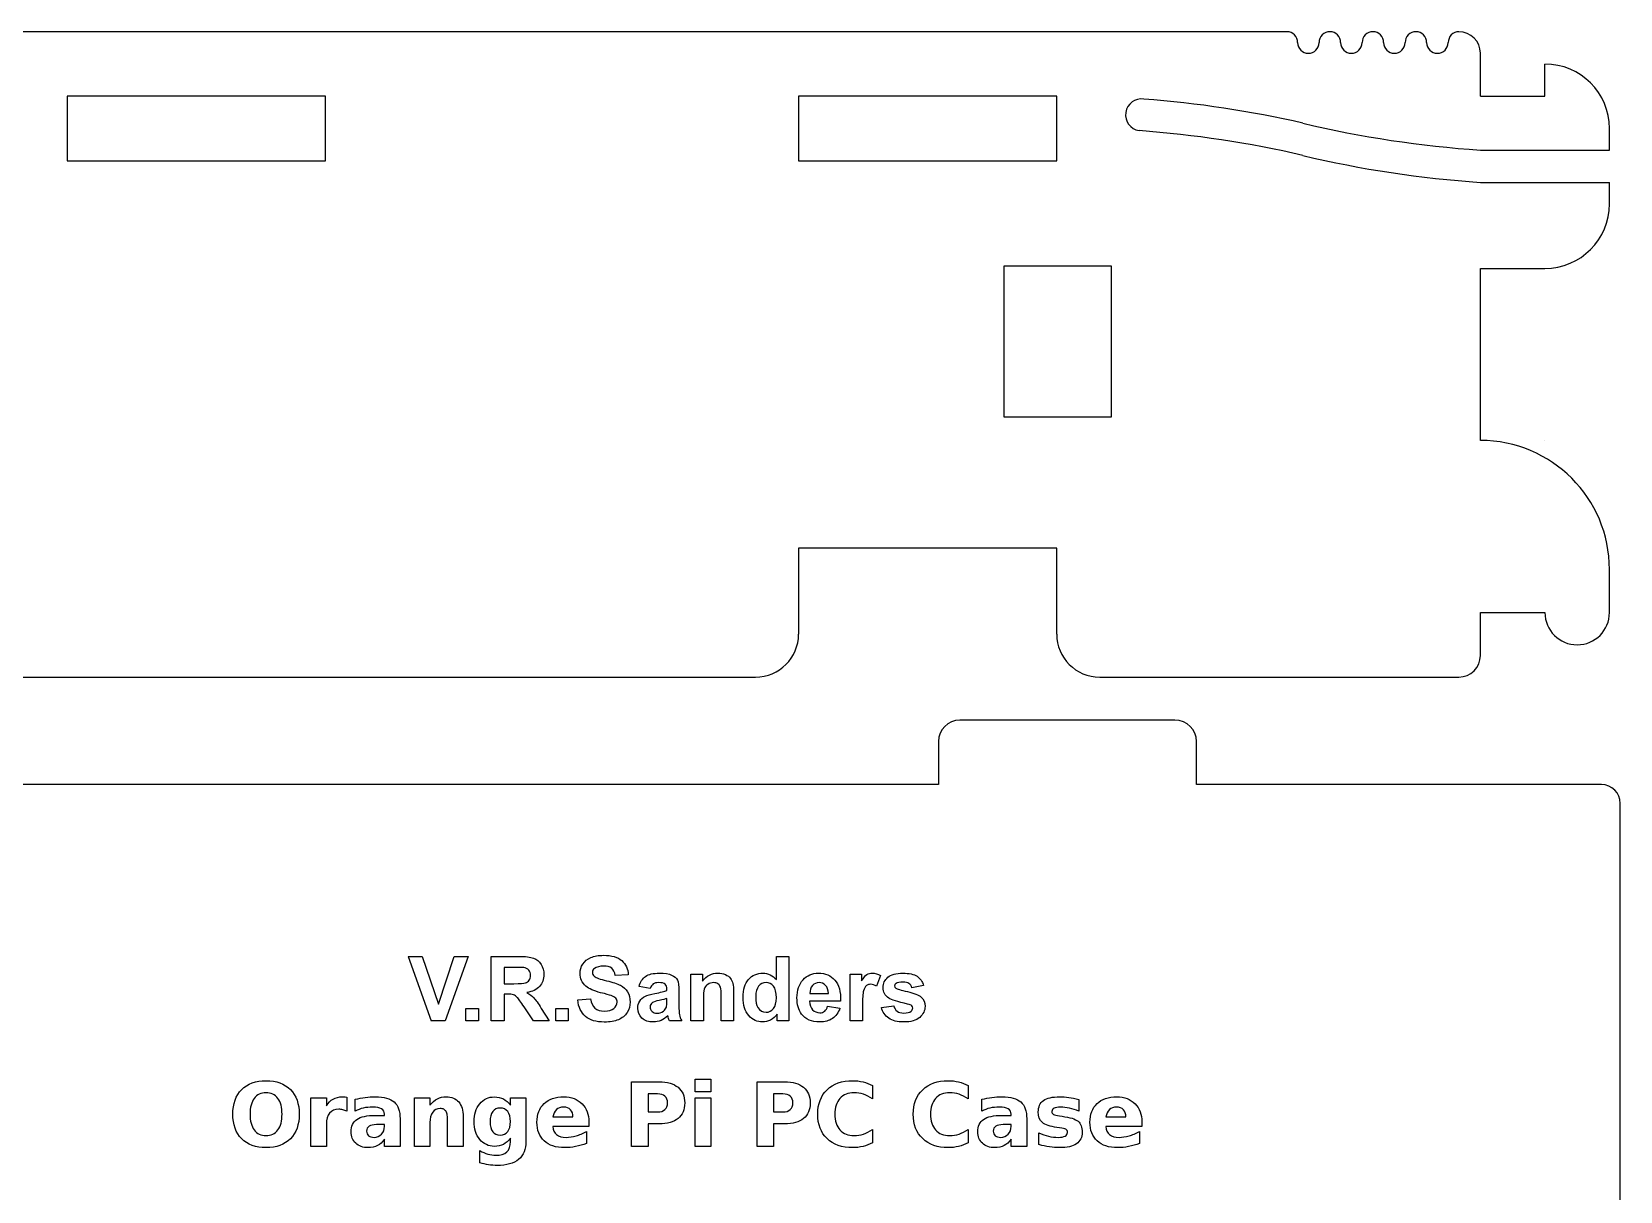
# Model space of a CAD drawing. Header units: millimetres. Extents: x 0 to 173, y 0 to 126.
# Drawn here: x 98.9 to 172.8, y 72.3 to 126.2 of the extents above; entities that cross this region are included whole.
import ezdxf

# ---------------------------------------------------------------- set-up
doc = ezdxf.new("R2010")
doc.units = ezdxf.units.MM
doc.layers.add('connector cutout', color=1, linetype='Continuous')
doc.layers.add('text', color=2, linetype='Continuous')

msp = doc.modelspace()

# ---------------------------------------------------------------- linework, layer by layer
at = {"lineweight": -3}
for p, q in [((157.3, 126.2), (89.9, 126.2)), ((166.3, 123.2), (166.3, 125.2)), ((169.3, 123.2), (169.3, 124.7)), ((112.6, 123.2), (100.6, 123.2)), ((100.6, 123.2), (100.6, 120.2)), ((112.6, 120.2), (112.6, 123.2)), ((146.6, 123.2), (134.6, 123.2)), ((134.6, 123.2), (134.6, 120.2)), ((146.6, 120.2), (146.6, 123.2)), ((166.3, 123.2), (169.3, 123.2)), ((169.3, 123.2), (169.3, 123.2)), ((172.3, 120.7), (172.3, 121.7)), ((166.3, 120.7), (172.3, 120.7)), ((100.6, 120.2), (112.6, 120.2)), ((134.6, 120.2), (146.6, 120.2)), ((166.3, 119.2), (172.3, 119.2)), ((172.3, 118.2), (172.3, 119.2)), ((166.3, 115.2), (169.3, 115.2)), ((166.3, 107.2), (166.3, 115.2)), ((169.3, 107.2), (169.3, 107.2)), ((146.6, 102.2), (134.6, 102.2)), ((134.6, 102.2), (134.6, 98.2)), ((146.6, 98.2), (146.6, 102.2)), ((172.3, 99.2), (172.3, 101.2)), ((166.3, 99.2), (169.3, 99.2)), ((166.3, 97.2), (166.3, 99.2)), ((169.3, 99.2), (169.3, 99.2)), ((81.9, 96.2), (132.6, 96.2)), ((148.6, 96.2), (165.3, 96.2)), ((152.1, 94.2), (142.1, 94.2)), ((141.1, 93.2), (141.1, 91.2)), ((153.1, 91.2), (153.1, 93.2)), ((141.1, 91.2), (94, 91.2)), ((171.925, 91.2), (153.1, 91.2)), ((172.8, 57.713), (172.8, 90.325))]:
    msp.add_line(p, q, dxfattribs=at)
for centre, radius, start, end in [((157.3, 125.7), 0.5, 0, 90), ((158.3, 125.7), 0.5, 180, 0), ((159.3, 125.7), 0.5, 0, 180), ((160.3, 125.7), 0.5, 180, 0), ((161.3, 125.7), 0.5, 0, 180), ((162.3, 125.7), 0.5, 180, 0), ((163.3, 125.7), 0.5, 0, 180), ((164.3, 125.7), 0.5, 180, 0), ((165.3, 125.7), 0.5, 90, 180), ((166.3, 101.2), 6, 0, 90), ((170.8, 99.2), 1.5, 180, 0), ((132.6, 98.2), 2, 270, 0), ((148.6, 98.2), 2, 180, 270), ((171.925, 90.325), 0.875, 0, 90)]:
    msp.add_arc(centre, radius, start, end)
for centre, radius, start, end in [((165.3, 125.2), 1, 0, 90), ((169.3, 121.7), 3, 0, 90), ((150.542, 122.338), 0.742, 81.38435, 261.38435), ((146.882, 73.213), 50, 77.09358, 85.67512), ((169.639, 170.588), 50, 256.59794, 266.17077), ((146.772, 71.738), 50, 76.96446, 85.80424), ((169.639, 169.088), 50, 256.59794, 266.17077), ((169.3, 118.2), 3, 270, 0), ((165.3, 97.2), 1, 270, 0), ((142.1, 93.2), 1, 90, 180), ((152.1, 93.2), 1, 0, 90)]:
    msp.add_arc(centre, radius, start, end, dxfattribs=at)
at = {"layer": 'connector cutout'}
for p, q in [((149.15, 115.3), (144.15, 115.3)), ((144.15, 115.3), (144.15, 108.3)), ((149.15, 108.3), (149.15, 115.3)), ((144.15, 108.3), (149.15, 108.3))]:
    msp.add_line(p, q, dxfattribs=at)
at = {"layer": 'text'}
for p, q in [((116.445, 83.213), (117.101, 83.213)), ((116.445, 83.213), (117.517, 80.213)), ((117.101, 83.213), (117.861, 80.993)), ((117.861, 80.993), (118.595, 83.213)), ((119.238, 83.213), (118.164, 80.213)), ((118.595, 83.213), (119.238, 83.213)), ((120.305, 80.213), (120.305, 83.213)), ((120.305, 83.213), (121.58, 83.213)), ((133.566, 82.132), (133.566, 83.213)), ((133.566, 83.213), (134.141, 83.213)), ((134.141, 83.213), (134.141, 80.213)), ((121.384, 82.705), (120.911, 82.705)), ((120.911, 82.705), (120.911, 81.944)), ((126.683, 82.355), (126.077, 82.329)), ((129.598, 80.213), (129.598, 82.386)), ((129.598, 82.386), (130.132, 82.386)), ((130.132, 82.386), (130.132, 82.066)), ((136.995, 80.213), (136.995, 82.386)), ((136.995, 82.386), (137.529, 82.386)), ((137.529, 82.386), (137.529, 82.077)), ((138.402, 82.327), (138.225, 81.825)), ((120.911, 81.944), (121.359, 81.944)), ((121.033, 81.465), (120.911, 81.465)), ((120.911, 81.465), (120.911, 80.213)), ((124.33, 81.189), (124.919, 81.246)), ((127.706, 81.723), (127.184, 81.817)), ((128.475, 81.631), (128.475, 81.688)), ((128.475, 81.142), (128.475, 81.256)), ((129.04, 81.598), (129.034, 80.927)), ((131.004, 80.213), (131.004, 81.322)), ((131.579, 81.563), (131.579, 80.213)), ((135.125, 81.486), (135.985, 81.486)), ((140.407, 81.86), (139.865, 81.76)), ((119.136, 80.213), (119.136, 80.788)), ((119.136, 80.788), (119.711, 80.788)), ((119.711, 80.788), (119.711, 80.213)), ((122.278, 80.213), (121.84, 80.865)), ((122.636, 80.798), (123.002, 80.213)), ((123.316, 80.213), (123.316, 80.788)), ((123.316, 80.788), (123.891, 80.788)), ((123.891, 80.788), (123.891, 80.213)), ((130.173, 81.197), (130.173, 80.213)), ((133.607, 80.213), (133.607, 80.532)), ((136.556, 81.133), (135.115, 81.133)), ((135.952, 80.904), (136.525, 80.808)), ((137.57, 80.884), (137.57, 80.213)), ((138.451, 80.833), (139.028, 80.921)), ((118.164, 80.213), (117.517, 80.213)), ((119.711, 80.213), (119.136, 80.213)), ((120.911, 80.213), (120.305, 80.213)), ((123.002, 80.213), (122.278, 80.213)), ((123.891, 80.213), (123.316, 80.213)), ((129.165, 80.213), (128.596, 80.213)), ((130.173, 80.213), (129.598, 80.213)), ((131.579, 80.213), (131.004, 80.213)), ((134.141, 80.213), (133.607, 80.213)), ((137.57, 80.213), (136.995, 80.213)), ((126.834, 77.381), (128.118, 77.381)), ((126.834, 74.381), (126.834, 77.381)), ((127.608, 76.82), (127.608, 75.982)), ((128.036, 76.82), (127.608, 76.82)), ((129.796, 77.508), (130.515, 77.508)), ((129.796, 76.921), (129.796, 77.508)), ((130.515, 76.921), (129.796, 76.921)), ((130.515, 77.508), (130.515, 76.921)), ((132.667, 77.381), (133.951, 77.381)), ((132.667, 74.381), (132.667, 77.381)), ((133.441, 76.82), (133.441, 75.982)), ((133.869, 76.82), (133.441, 76.82)), ((138.04, 77.212), (138.04, 76.591)), ((142.484, 77.212), (142.484, 76.591)), ((111.926, 74.381), (111.926, 76.631)), ((111.926, 76.631), (112.645, 76.631)), ((112.645, 76.631), (112.645, 76.262)), ((113.595, 76.67), (113.598, 76.019)), ((113.991, 76.022), (113.991, 76.571)), ((116.741, 74.381), (116.741, 76.631)), ((116.741, 76.631), (117.46, 76.631)), ((117.46, 76.631), (117.46, 76.302)), ((121.204, 76.298), (121.204, 76.631)), ((121.204, 76.631), (121.927, 76.631)), ((121.927, 76.631), (121.927, 74.608)), ((129.796, 76.631), (130.515, 76.631)), ((129.796, 74.381), (129.796, 76.631)), ((130.515, 76.631), (130.515, 74.381)), ((143.126, 76.022), (143.126, 76.571)), ((147.634, 76.561), (147.634, 76.015)), ((112.645, 75.418), (112.645, 74.381)), ((114.921, 75.822), (115.345, 75.822)), ((115.345, 75.394), (114.972, 75.394)), ((115.345, 75.822), (115.345, 75.878)), ((115.345, 75.311), (115.345, 75.394)), ((116.071, 75.665), (116.071, 74.381)), ((117.46, 75.488), (117.46, 74.381)), ((118.28, 74.604), (118.28, 75.43)), ((119.003, 75.751), (119.003, 74.381)), ((123.177, 75.751), (124.112, 75.751)), ((124.851, 75.512), (124.851, 75.307)), ((127.608, 75.982), (128.036, 75.982)), ((128.118, 75.422), (127.608, 75.422)), ((127.608, 75.422), (127.608, 74.381)), ((133.441, 75.982), (133.869, 75.982)), ((133.951, 75.422), (133.441, 75.422)), ((133.441, 75.422), (133.441, 74.381)), ((144.056, 75.822), (144.48, 75.822)), ((144.48, 75.394), (144.107, 75.394)), ((144.48, 75.822), (144.48, 75.878)), ((144.48, 75.311), (144.48, 75.394)), ((145.206, 75.665), (145.206, 74.381)), ((146.723, 75.798), (146.85, 75.779)), ((148.886, 75.751), (149.821, 75.751)), ((150.56, 75.512), (150.56, 75.307)), ((115.345, 74.381), (115.345, 74.715)), ((118.28, 74.381), (118.28, 74.604)), ((121.204, 74.608), (121.204, 74.763)), ((124.851, 75.307), (123.169, 75.307)), ((124.745, 75.072), (124.745, 74.517)), ((138.04, 75.166), (138.04, 74.546)), ((142.484, 75.166), (142.484, 74.546)), ((144.48, 74.381), (144.48, 74.715)), ((145.777, 74.463), (145.777, 75.01)), ((146.735, 75.249), (146.609, 75.265)), ((150.56, 75.307), (148.878, 75.307)), ((150.454, 75.072), (150.454, 74.517)), ((112.645, 74.381), (111.926, 74.381)), ((116.071, 74.381), (115.345, 74.381)), ((117.46, 74.381), (116.741, 74.381)), ((119.003, 74.381), (118.28, 74.381)), ((119.787, 73.623), (119.787, 74.184)), ((127.608, 74.381), (126.834, 74.381)), ((130.515, 74.381), (129.796, 74.381)), ((133.441, 74.381), (132.667, 74.381)), ((145.206, 74.381), (144.48, 74.381))]:
    msp.add_line(p, q, dxfattribs=at)
for points in [[(121.58, 83.213), (121.901, 83.213), (122.133, 83.186), (122.279, 83.132)], [(122.279, 83.132), (122.424, 83.078), (122.54, 82.982), (122.628, 82.844)], [(122.628, 82.844), (122.715, 82.707), (122.759, 82.549), (122.759, 82.371)], [(124.438, 82.427), (124.438, 82.58), (124.481, 82.722), (124.568, 82.855)], [(124.568, 82.855), (124.655, 82.988), (124.779, 83.09), (124.942, 83.159)], [(124.942, 83.159), (125.105, 83.229), (125.302, 83.264), (125.533, 83.264)], [(125.527, 82.762), (125.351, 82.762), (125.213, 82.726), (125.113, 82.654)], [(125.911, 82.661), (125.825, 82.729), (125.697, 82.762), (125.527, 82.762)], [(125.533, 83.264), (125.91, 83.264), (126.193, 83.181), (126.383, 83.016)], [(126.383, 83.016), (126.573, 82.851), (126.673, 82.631), (126.683, 82.355)], [(121.359, 81.944), (121.65, 81.944), (121.831, 81.956), (121.903, 81.981)], [(121.826, 82.695), (121.776, 82.702), (121.629, 82.705), (121.384, 82.705)], [(122.054, 82.577), (122, 82.639), (121.924, 82.679), (121.826, 82.695)], [(121.903, 81.981), (121.976, 82.005), (122.032, 82.047), (122.073, 82.108)], [(122.134, 82.333), (122.134, 82.433), (122.108, 82.515), (122.054, 82.577)], [(122.073, 82.108), (122.114, 82.168), (122.134, 82.243), (122.134, 82.333)], [(122.759, 82.371), (122.759, 82.147), (122.692, 81.961), (122.56, 81.814)], [(124.715, 81.823), (124.53, 81.988), (124.438, 82.19), (124.438, 82.427)], [(125.113, 82.654), (125.049, 82.608), (125.017, 82.546), (125.017, 82.468)], [(125.017, 82.468), (125.017, 82.397), (125.047, 82.336), (125.107, 82.286)], [(125.107, 82.286), (125.184, 82.221), (125.369, 82.154), (125.664, 82.085)], [(125.664, 82.085), (125.958, 82.015), (126.176, 81.943), (126.318, 81.869)], [(126.077, 82.329), (126.051, 82.483), (125.996, 82.594), (125.911, 82.661)], [(127.184, 81.817), (127.243, 82.027), (127.344, 82.183), (127.487, 82.284)], [(127.487, 82.284), (127.63, 82.384), (127.843, 82.435), (128.126, 82.435)], [(128.085, 81.995), (127.982, 81.995), (127.902, 81.975), (127.845, 81.935)], [(128.393, 81.924), (128.339, 81.971), (128.236, 81.995), (128.085, 81.995)], [(128.126, 82.435), (128.382, 82.435), (128.573, 82.404), (128.698, 82.344)], [(128.698, 82.344), (128.824, 82.283), (128.912, 82.206), (128.963, 82.113)], [(128.963, 82.113), (129.014, 82.019), (129.04, 81.848), (129.04, 81.598)], [(130.132, 82.066), (130.322, 82.312), (130.56, 82.435), (130.848, 82.435)], [(130.648, 81.995), (130.548, 81.995), (130.459, 81.968), (130.38, 81.913)], [(130.847, 81.938), (130.792, 81.976), (130.725, 81.995), (130.648, 81.995)], [(130.848, 82.435), (130.975, 82.435), (131.091, 82.412), (131.196, 82.366)], [(131.196, 82.366), (131.301, 82.321), (131.38, 82.262), (131.434, 82.191)], [(131.434, 82.191), (131.489, 82.121), (131.526, 82.04), (131.547, 81.95)], [(132.019, 81.307), (132.019, 81.676), (132.105, 81.956), (132.279, 82.147)], [(132.279, 82.147), (132.452, 82.339), (132.671, 82.435), (132.936, 82.435)], [(133.087, 81.995), (132.95, 81.995), (132.836, 81.941), (132.744, 81.832)], [(132.936, 82.435), (133.179, 82.435), (133.389, 82.334), (133.566, 82.132)], [(133.433, 81.83), (133.343, 81.94), (133.227, 81.995), (133.087, 81.995)], [(134.526, 81.283), (134.526, 81.643), (134.62, 81.925), (134.808, 82.129)], [(134.808, 82.129), (134.996, 82.333), (135.234, 82.435), (135.522, 82.435)], [(135.557, 81.995), (135.432, 81.995), (135.328, 81.949), (135.246, 81.858)], [(135.522, 82.435), (135.846, 82.435), (136.101, 82.328), (136.288, 82.115)], [(135.856, 81.865), (135.774, 81.952), (135.674, 81.995), (135.557, 81.995)], [(136.288, 82.115), (136.475, 81.901), (136.564, 81.574), (136.556, 81.133)], [(137.529, 82.077), (137.62, 82.223), (137.702, 82.319), (137.775, 82.365)], [(137.775, 82.365), (137.848, 82.412), (137.931, 82.435), (138.024, 82.435)], [(138.024, 82.435), (138.155, 82.435), (138.281, 82.399), (138.402, 82.327)], [(138.531, 81.768), (138.531, 81.956), (138.605, 82.114), (138.754, 82.243)], [(138.754, 82.243), (138.903, 82.371), (139.133, 82.435), (139.445, 82.435)], [(139.456, 82.022), (139.304, 82.022), (139.196, 82.001), (139.13, 81.958)], [(139.445, 82.435), (139.743, 82.435), (139.964, 82.386), (140.109, 82.29)], [(139.733, 81.954), (139.668, 81.999), (139.576, 82.022), (139.456, 82.022)], [(140.109, 82.29), (140.253, 82.193), (140.353, 82.05), (140.407, 81.86)], [(121.339, 81.431), (121.275, 81.454), (121.173, 81.465), (121.033, 81.465)], [(121.521, 81.307), (121.463, 81.367), (121.403, 81.409), (121.339, 81.431)], [(121.84, 80.865), (121.684, 81.099), (121.578, 81.246), (121.521, 81.307)], [(122.56, 81.814), (122.428, 81.667), (122.23, 81.575), (121.967, 81.537)], [(121.967, 81.537), (122.098, 81.46), (122.206, 81.376), (122.291, 81.285)], [(122.291, 81.285), (122.377, 81.193), (122.491, 81.031), (122.636, 80.798)], [(125.398, 81.526), (125.073, 81.607), (124.846, 81.706), (124.715, 81.823)], [(124.919, 81.246), (124.955, 81.048), (125.027, 80.903), (125.135, 80.81)], [(125.883, 81.396), (125.812, 81.42), (125.65, 81.464), (125.398, 81.526)], [(126.101, 81.266), (126.059, 81.315), (125.987, 81.359), (125.883, 81.396)], [(126.163, 81.084), (126.163, 81.155), (126.142, 81.216), (126.101, 81.266)], [(126.318, 81.869), (126.459, 81.795), (126.569, 81.693), (126.649, 81.564)], [(126.649, 81.564), (126.729, 81.436), (126.769, 81.276), (126.769, 81.086)], [(127.213, 81.134), (127.272, 81.231), (127.354, 81.304), (127.459, 81.356)], [(127.459, 81.356), (127.565, 81.407), (127.718, 81.452), (127.917, 81.489)], [(127.845, 81.935), (127.788, 81.895), (127.742, 81.824), (127.706, 81.723)], [(127.917, 81.489), (128.186, 81.54), (128.372, 81.587), (128.475, 81.631)], [(128.475, 81.256), (128.402, 81.232), (128.285, 81.202), (128.125, 81.168)], [(128.475, 81.688), (128.475, 81.799), (128.448, 81.877), (128.393, 81.924)], [(130.217, 81.696), (130.188, 81.606), (130.173, 81.44), (130.173, 81.197)], [(130.38, 81.913), (130.3, 81.859), (130.246, 81.786), (130.217, 81.696)], [(130.967, 81.777), (130.942, 81.846), (130.902, 81.899), (130.847, 81.938)], [(131.004, 81.322), (131.004, 81.556), (130.992, 81.708), (130.967, 81.777)], [(131.547, 81.95), (131.568, 81.86), (131.579, 81.731), (131.579, 81.563)], [(132.286, 80.465), (132.108, 80.667), (132.019, 80.947), (132.019, 81.307)], [(132.744, 81.832), (132.652, 81.724), (132.606, 81.562), (132.606, 81.347)], [(132.606, 81.347), (132.606, 81.114), (132.638, 80.947), (132.702, 80.843)], [(133.429, 80.787), (133.521, 80.899), (133.568, 81.067), (133.568, 81.291)], [(133.568, 81.291), (133.568, 81.541), (133.523, 81.721), (133.433, 81.83)], [(134.74, 80.534), (134.597, 80.732), (134.526, 80.981), (134.526, 81.283)], [(135.246, 81.858), (135.164, 81.766), (135.124, 81.642), (135.125, 81.486)], [(135.985, 81.486), (135.981, 81.652), (135.938, 81.778), (135.856, 81.865)], [(137.618, 81.612), (137.586, 81.496), (137.57, 81.254), (137.57, 80.884)], [(137.75, 81.853), (137.694, 81.808), (137.65, 81.728), (137.618, 81.612)], [(137.955, 81.919), (137.874, 81.919), (137.806, 81.897), (137.75, 81.853)], [(138.225, 81.825), (138.128, 81.888), (138.038, 81.919), (137.955, 81.919)], [(138.789, 81.279), (138.617, 81.396), (138.531, 81.559), (138.531, 81.768)], [(139.671, 80.998), (139.207, 81.101), (138.913, 81.194), (138.789, 81.279)], [(139.13, 81.958), (139.087, 81.928), (139.065, 81.889), (139.065, 81.842)], [(139.065, 81.842), (139.065, 81.801), (139.084, 81.766), (139.122, 81.737)], [(139.122, 81.737), (139.174, 81.699), (139.353, 81.645), (139.659, 81.576)], [(139.659, 81.576), (139.966, 81.506), (140.179, 81.421), (140.301, 81.32)], [(139.865, 81.76), (139.842, 81.844), (139.798, 81.909), (139.733, 81.954)], [(140.301, 81.32), (140.421, 81.217), (140.481, 81.075), (140.481, 80.892)], [(124.694, 80.423), (124.491, 80.598), (124.369, 80.853), (124.33, 81.189)], [(125.135, 80.81), (125.243, 80.717), (125.39, 80.671), (125.574, 80.671)], [(125.574, 80.671), (125.769, 80.671), (125.916, 80.712), (126.015, 80.795)], [(126.015, 80.795), (126.114, 80.878), (126.163, 80.974), (126.163, 81.084)], [(126.626, 80.604), (126.53, 80.454), (126.395, 80.342), (126.22, 80.269)], [(126.769, 81.086), (126.769, 80.914), (126.721, 80.754), (126.626, 80.604)], [(127.125, 80.806), (127.125, 80.929), (127.154, 81.038), (127.213, 81.134)], [(127.318, 80.346), (127.189, 80.467), (127.125, 80.621), (127.125, 80.806)], [(127.812, 81.068), (127.737, 81.015), (127.7, 80.947), (127.7, 80.865)], [(127.7, 80.865), (127.7, 80.785), (127.73, 80.715), (127.79, 80.657)], [(127.79, 80.657), (127.85, 80.598), (127.926, 80.569), (128.019, 80.569)], [(128.125, 81.168), (127.966, 81.134), (127.861, 81.101), (127.812, 81.068)], [(128.019, 80.569), (128.123, 80.569), (128.222, 80.603), (128.316, 80.671)], [(128.316, 80.671), (128.385, 80.723), (128.431, 80.786), (128.453, 80.861)], [(128.453, 80.861), (128.468, 80.91), (128.475, 81.004), (128.475, 81.142)], [(129.034, 80.927), (129.034, 80.736), (129.043, 80.595), (129.062, 80.504)], [(129.062, 80.504), (129.08, 80.414), (129.115, 80.316), (129.165, 80.213)], [(132.702, 80.843), (132.795, 80.693), (132.925, 80.618), (133.091, 80.618)], [(133.091, 80.618), (133.224, 80.618), (133.336, 80.674), (133.429, 80.787)], [(133.607, 80.532), (133.518, 80.408), (133.414, 80.315), (133.293, 80.255)], [(135.58, 80.164), (135.202, 80.164), (134.922, 80.287), (134.74, 80.534)], [(135.115, 81.133), (135.119, 80.963), (135.165, 80.83), (135.254, 80.735)], [(135.254, 80.735), (135.343, 80.641), (135.453, 80.593), (135.586, 80.593)], [(135.586, 80.593), (135.676, 80.593), (135.751, 80.618), (135.813, 80.667)], [(135.813, 80.667), (135.874, 80.716), (135.92, 80.795), (135.952, 80.904)], [(136.525, 80.808), (136.451, 80.598), (136.335, 80.438), (136.176, 80.328)], [(138.79, 80.344), (138.617, 80.464), (138.504, 80.627), (138.451, 80.833)], [(139.028, 80.921), (139.053, 80.809), (139.102, 80.724), (139.177, 80.666)], [(139.177, 80.666), (139.252, 80.608), (139.357, 80.579), (139.493, 80.579)], [(139.493, 80.579), (139.641, 80.579), (139.753, 80.606), (139.828, 80.661)], [(139.863, 80.923), (139.834, 80.95), (139.77, 80.975), (139.671, 80.998)], [(139.828, 80.661), (139.879, 80.699), (139.904, 80.75), (139.904, 80.814)], [(139.904, 80.814), (139.904, 80.858), (139.89, 80.894), (139.863, 80.923)], [(140.481, 80.892), (140.481, 80.693), (140.398, 80.522), (140.231, 80.378)], [(125.568, 80.16), (125.188, 80.16), (124.897, 80.247), (124.694, 80.423)], [(126.22, 80.269), (126.046, 80.196), (125.828, 80.16), (125.568, 80.16)], [(127.847, 80.164), (127.624, 80.164), (127.447, 80.224), (127.318, 80.346)], [(128.205, 80.235), (128.094, 80.187), (127.974, 80.164), (127.847, 80.164)], [(128.52, 80.45), (128.422, 80.355), (128.317, 80.283), (128.205, 80.235)], [(128.541, 80.383), (128.532, 80.417), (128.525, 80.439), (128.52, 80.45)], [(128.596, 80.213), (128.581, 80.251), (128.563, 80.308), (128.541, 80.383)], [(132.927, 80.164), (132.678, 80.164), (132.464, 80.264), (132.286, 80.465)], [(133.293, 80.255), (133.172, 80.194), (133.05, 80.164), (132.927, 80.164)], [(136.176, 80.328), (136.017, 80.218), (135.818, 80.164), (135.58, 80.164)], [(139.493, 80.164), (139.197, 80.164), (138.962, 80.224), (138.79, 80.344)], [(140.231, 80.378), (140.065, 80.235), (139.819, 80.164), (139.493, 80.164)], [(108.298, 75.878), (108.298, 76.364), (108.435, 76.745), (108.708, 77.021)], [(108.708, 77.021), (108.982, 77.297), (109.36, 77.435), (109.841, 77.435)], [(109.841, 76.874), (109.605, 76.874), (109.422, 76.787), (109.292, 76.613)], [(109.841, 77.435), (110.323, 77.435), (110.701, 77.297), (110.974, 77.021)], [(110.391, 76.613), (110.262, 76.787), (110.078, 76.874), (109.841, 76.874)], [(110.974, 77.021), (111.248, 76.745), (111.384, 76.364), (111.384, 75.878)], [(128.383, 76.712), (128.302, 76.784), (128.186, 76.82), (128.036, 76.82)], [(128.118, 77.381), (128.5, 77.381), (128.793, 77.296), (128.997, 77.127)], [(128.997, 77.127), (129.202, 76.957), (129.304, 76.716), (129.304, 76.402)], [(134.216, 76.712), (134.135, 76.784), (134.019, 76.82), (133.869, 76.82)], [(133.951, 77.381), (134.333, 77.381), (134.626, 77.296), (134.831, 77.127)], [(134.831, 77.127), (135.035, 76.957), (135.137, 76.716), (135.137, 76.402)], [(135.488, 75.878), (135.488, 76.357), (135.634, 76.737), (135.926, 77.016)], [(135.926, 77.016), (136.218, 77.296), (136.614, 77.435), (137.114, 77.435)], [(137.176, 76.874), (136.9, 76.874), (136.683, 76.786), (136.525, 76.609)], [(137.114, 77.435), (137.281, 77.435), (137.442, 77.417), (137.596, 77.379)], [(137.616, 76.806), (137.477, 76.852), (137.33, 76.874), (137.176, 76.874)], [(137.596, 77.379), (137.75, 77.341), (137.898, 77.286), (138.04, 77.212)], [(138.04, 76.591), (137.897, 76.689), (137.755, 76.761), (137.616, 76.806)], [(139.932, 75.878), (139.932, 76.357), (140.078, 76.737), (140.37, 77.016)], [(140.37, 77.016), (140.663, 77.296), (141.058, 77.435), (141.558, 77.435)], [(141.62, 76.874), (141.344, 76.874), (141.127, 76.786), (140.969, 76.609)], [(141.558, 77.435), (141.725, 77.435), (141.886, 77.417), (142.04, 77.379)], [(142.06, 76.806), (141.921, 76.852), (141.775, 76.874), (141.62, 76.874)], [(142.04, 77.379), (142.194, 77.341), (142.342, 77.286), (142.484, 77.212)], [(142.484, 76.591), (142.341, 76.689), (142.2, 76.761), (142.06, 76.806)], [(109.292, 76.613), (109.162, 76.439), (109.097, 76.194), (109.097, 75.878)], [(110.586, 75.878), (110.586, 76.194), (110.521, 76.439), (110.391, 76.613)], [(112.645, 76.262), (112.738, 76.409), (112.844, 76.517), (112.964, 76.584)], [(113.222, 76.105), (113.037, 76.105), (112.895, 76.046), (112.795, 75.927)], [(112.964, 76.584), (113.084, 76.652), (113.227, 76.686), (113.395, 76.686)], [(113.41, 76.084), (113.347, 76.098), (113.285, 76.105), (113.222, 76.105)], [(113.395, 76.686), (113.419, 76.686), (113.445, 76.685), (113.473, 76.683)], [(113.598, 76.019), (113.535, 76.048), (113.472, 76.07), (113.41, 76.084)], [(113.473, 76.683), (113.501, 76.681), (113.542, 76.676), (113.595, 76.67)], [(113.991, 76.571), (114.145, 76.609), (114.3, 76.637), (114.455, 76.657)], [(114.361, 76.161), (114.228, 76.13), (114.105, 76.084), (113.991, 76.022)], [(114.791, 76.208), (114.637, 76.208), (114.493, 76.192), (114.361, 76.161)], [(114.455, 76.657), (114.61, 76.676), (114.766, 76.686), (114.921, 76.686)], [(115.211, 76.128), (115.121, 76.181), (114.981, 76.208), (114.791, 76.208)], [(114.921, 76.686), (115.327, 76.686), (115.62, 76.606), (115.8, 76.446)], [(115.345, 75.878), (115.345, 75.992), (115.301, 76.075), (115.211, 76.128)], [(115.8, 76.446), (115.981, 76.286), (116.071, 76.025), (116.071, 75.665)], [(117.46, 76.302), (117.568, 76.433), (117.684, 76.53), (117.805, 76.592)], [(117.942, 76.143), (117.792, 76.143), (117.674, 76.085), (117.589, 75.969)], [(117.805, 76.592), (117.927, 76.655), (118.062, 76.686), (118.21, 76.686)], [(118.107, 76.104), (118.059, 76.13), (118.004, 76.143), (117.942, 76.143)], [(118.222, 75.994), (118.193, 76.041), (118.155, 76.078), (118.107, 76.104)], [(118.21, 76.686), (118.469, 76.686), (118.667, 76.606), (118.801, 76.447)], [(118.801, 76.447), (118.936, 76.287), (119.003, 76.055), (119.003, 75.751)], [(119.512, 75.532), (119.512, 75.869), (119.601, 76.144), (119.781, 76.359)], [(119.781, 76.359), (119.96, 76.574), (120.187, 76.682), (120.462, 76.682)], [(120.73, 76.163), (120.581, 76.163), (120.465, 76.108), (120.382, 75.999)], [(120.462, 76.682), (120.619, 76.682), (120.757, 76.651), (120.876, 76.589)], [(121.079, 75.999), (120.996, 76.108), (120.879, 76.163), (120.73, 76.163)], [(120.876, 76.589), (120.996, 76.528), (121.105, 76.431), (121.204, 76.298)], [(122.436, 75.504), (122.436, 75.871), (122.547, 76.16), (122.768, 76.37)], [(122.768, 76.37), (122.99, 76.581), (123.295, 76.686), (123.683, 76.686)], [(123.34, 76.09), (123.253, 76.011), (123.199, 75.899), (123.177, 75.751)], [(123.68, 76.208), (123.54, 76.208), (123.427, 76.168), (123.34, 76.09)], [(123.992, 76.082), (123.912, 76.166), (123.808, 76.208), (123.68, 76.208)], [(123.683, 76.686), (124.037, 76.686), (124.32, 76.579), (124.532, 76.366)], [(124.112, 75.751), (124.112, 75.888), (124.072, 75.998), (123.992, 76.082)], [(124.532, 76.366), (124.745, 76.153), (124.851, 75.868), (124.851, 75.512)], [(128.036, 75.982), (128.186, 75.982), (128.302, 76.019), (128.383, 76.092)], [(128.506, 76.402), (128.506, 76.536), (128.465, 76.64), (128.383, 76.712)], [(128.383, 76.092), (128.465, 76.165), (128.506, 76.268), (128.506, 76.402)], [(129.304, 76.402), (129.304, 76.088), (129.202, 75.846), (128.997, 75.676)], [(133.869, 75.982), (134.019, 75.982), (134.135, 76.019), (134.216, 76.092)], [(134.339, 76.402), (134.339, 76.536), (134.298, 76.64), (134.216, 76.712)], [(134.216, 76.092), (134.298, 76.165), (134.339, 76.268), (134.339, 76.402)], [(135.137, 76.402), (135.137, 76.088), (135.035, 75.846), (134.831, 75.676)], [(136.525, 76.609), (136.367, 76.432), (136.288, 76.189), (136.288, 75.878)], [(140.969, 76.609), (140.811, 76.432), (140.732, 76.189), (140.732, 75.878)], [(143.126, 76.571), (143.28, 76.609), (143.434, 76.637), (143.59, 76.657)], [(143.495, 76.161), (143.363, 76.13), (143.24, 76.084), (143.126, 76.022)], [(143.926, 76.208), (143.771, 76.208), (143.628, 76.192), (143.495, 76.161)], [(143.59, 76.657), (143.745, 76.676), (143.901, 76.686), (144.056, 76.686)], [(144.346, 76.128), (144.256, 76.181), (144.116, 76.208), (143.926, 76.208)], [(144.056, 76.686), (144.462, 76.686), (144.755, 76.606), (144.935, 76.446)], [(144.48, 75.878), (144.48, 75.992), (144.435, 76.075), (144.346, 76.128)], [(144.935, 76.446), (145.116, 76.286), (145.206, 76.025), (145.206, 75.665)], [(145.743, 75.982), (145.743, 76.221), (145.825, 76.398), (145.988, 76.513)], [(145.988, 76.513), (146.151, 76.628), (146.402, 76.686), (146.74, 76.686)], [(146.477, 76.156), (146.411, 76.122), (146.377, 76.069), (146.377, 75.998)], [(146.782, 76.208), (146.645, 76.208), (146.543, 76.19), (146.477, 76.156)], [(146.74, 76.686), (146.872, 76.686), (147.011, 76.676), (147.157, 76.656)], [(147.188, 76.159), (147.044, 76.191), (146.909, 76.208), (146.782, 76.208)], [(147.157, 76.656), (147.303, 76.636), (147.462, 76.604), (147.634, 76.561)], [(147.634, 76.015), (147.48, 76.079), (147.331, 76.127), (147.188, 76.159)], [(148.145, 75.504), (148.145, 75.871), (148.256, 76.16), (148.477, 76.37)], [(148.477, 76.37), (148.699, 76.581), (149.004, 76.686), (149.392, 76.686)], [(149.049, 76.09), (148.962, 76.011), (148.908, 75.899), (148.886, 75.751)], [(149.389, 76.208), (149.249, 76.208), (149.136, 76.168), (149.049, 76.09)], [(149.701, 76.082), (149.621, 76.166), (149.517, 76.208), (149.389, 76.208)], [(149.392, 76.686), (149.746, 76.686), (150.029, 76.579), (150.241, 76.366)], [(149.821, 75.751), (149.821, 75.888), (149.781, 75.998), (149.701, 76.082)], [(150.241, 76.366), (150.454, 76.153), (150.56, 75.868), (150.56, 75.512)], [(108.708, 74.736), (108.435, 75.012), (108.298, 75.393), (108.298, 75.878)], [(109.097, 75.878), (109.097, 75.563), (109.162, 75.319), (109.292, 75.144)], [(110.391, 75.144), (110.521, 75.319), (110.586, 75.563), (110.586, 75.878)], [(111.384, 75.878), (111.384, 75.393), (111.248, 75.012), (110.974, 74.736)], [(112.795, 75.927), (112.695, 75.809), (112.645, 75.639), (112.645, 75.418)], [(113.794, 75.056), (113.794, 75.32), (113.885, 75.514), (114.066, 75.637)], [(114.066, 75.637), (114.248, 75.76), (114.533, 75.822), (114.921, 75.822)], [(114.972, 75.394), (114.822, 75.394), (114.709, 75.368), (114.633, 75.317)], [(117.589, 75.969), (117.503, 75.854), (117.46, 75.693), (117.46, 75.488)], [(118.267, 75.832), (118.258, 75.905), (118.243, 75.96), (118.222, 75.994)], [(118.28, 75.43), (118.28, 75.624), (118.275, 75.758), (118.267, 75.832)], [(119.781, 74.705), (119.601, 74.922), (119.512, 75.197), (119.512, 75.532)], [(120.382, 75.999), (120.299, 75.889), (120.257, 75.733), (120.257, 75.532)], [(120.257, 75.532), (120.257, 75.326), (120.297, 75.17), (120.378, 75.063)], [(121.204, 75.532), (121.204, 75.733), (121.162, 75.889), (121.079, 75.999)], [(121.079, 75.068), (121.162, 75.178), (121.204, 75.333), (121.204, 75.532)], [(122.774, 74.633), (122.549, 74.84), (122.436, 75.13), (122.436, 75.504)], [(128.997, 75.676), (128.793, 75.507), (128.5, 75.422), (128.118, 75.422)], [(134.831, 75.676), (134.626, 75.507), (134.333, 75.422), (133.951, 75.422)], [(135.926, 74.742), (135.634, 75.021), (135.488, 75.4), (135.488, 75.878)], [(136.288, 75.878), (136.288, 75.568), (136.367, 75.325), (136.525, 75.149)], [(140.37, 74.742), (140.078, 75.021), (139.932, 75.4), (139.932, 75.878)], [(140.732, 75.878), (140.732, 75.568), (140.811, 75.325), (140.969, 75.149)], [(142.929, 75.056), (142.929, 75.32), (143.02, 75.514), (143.201, 75.637)], [(143.201, 75.637), (143.383, 75.76), (143.668, 75.822), (144.056, 75.822)], [(144.107, 75.394), (143.956, 75.394), (143.844, 75.368), (143.768, 75.317)], [(145.936, 75.488), (145.807, 75.597), (145.743, 75.761), (145.743, 75.982)], [(146.609, 75.265), (146.289, 75.305), (146.064, 75.379), (145.936, 75.488)], [(146.377, 75.998), (146.377, 75.941), (146.403, 75.897), (146.453, 75.866)], [(146.453, 75.866), (146.503, 75.835), (146.593, 75.812), (146.723, 75.798)], [(146.85, 75.779), (147.219, 75.732), (147.466, 75.655), (147.593, 75.548)], [(147.593, 75.548), (147.721, 75.441), (147.784, 75.273), (147.784, 75.044)], [(148.483, 74.633), (148.258, 74.84), (148.145, 75.13), (148.145, 75.504)], [(109.841, 74.322), (109.36, 74.322), (108.982, 74.46), (108.708, 74.736)], [(109.292, 75.144), (109.422, 74.97), (109.605, 74.883), (109.841, 74.883)], [(109.841, 74.883), (110.078, 74.883), (110.262, 74.97), (110.391, 75.144)], [(110.974, 74.736), (110.701, 74.46), (110.323, 74.322), (109.841, 74.322)], [(114.012, 74.526), (113.867, 74.662), (113.794, 74.839), (113.794, 75.056)], [(114.633, 75.317), (114.557, 75.266), (114.519, 75.191), (114.519, 75.092)], [(114.519, 75.092), (114.519, 75.001), (114.55, 74.93), (114.611, 74.878)], [(114.611, 74.878), (114.672, 74.827), (114.757, 74.801), (114.865, 74.801)], [(114.865, 74.801), (115.001, 74.801), (115.114, 74.849), (115.207, 74.947)], [(115.345, 74.715), (115.249, 74.578), (115.141, 74.478), (115.02, 74.416)], [(115.207, 74.947), (115.299, 75.044), (115.345, 75.165), (115.345, 75.311)], [(120.462, 74.381), (120.187, 74.381), (119.96, 74.489), (119.781, 74.705)], [(120.378, 75.063), (120.458, 74.956), (120.575, 74.903), (120.73, 74.903)], [(120.73, 74.903), (120.879, 74.903), (120.996, 74.958), (121.079, 75.068)], [(121.204, 74.763), (121.105, 74.631), (120.996, 74.535), (120.876, 74.473)], [(121.039, 74.124), (121.149, 74.227), (121.204, 74.388), (121.204, 74.608)], [(121.927, 74.608), (121.927, 74.246), (121.813, 73.97), (121.584, 73.779)], [(123.724, 74.322), (123.317, 74.322), (123, 74.426), (122.774, 74.633)], [(123.169, 75.307), (123.187, 75.138), (123.248, 75.012), (123.352, 74.927)], [(123.352, 74.927), (123.457, 74.843), (123.603, 74.801), (123.79, 74.801)], [(123.79, 74.801), (123.941, 74.801), (124.096, 74.823), (124.255, 74.868)], [(124.255, 74.868), (124.414, 74.913), (124.577, 74.981), (124.745, 75.072)], [(137.114, 74.322), (136.614, 74.322), (136.218, 74.462), (135.926, 74.742)], [(136.525, 75.149), (136.683, 74.972), (136.9, 74.883), (137.176, 74.883)], [(137.176, 74.883), (137.33, 74.883), (137.477, 74.906), (137.616, 74.952)], [(137.616, 74.952), (137.755, 74.997), (137.897, 75.069), (138.04, 75.166)], [(141.558, 74.322), (141.058, 74.322), (140.663, 74.462), (140.37, 74.742)], [(140.969, 75.149), (141.127, 74.972), (141.344, 74.883), (141.62, 74.883)], [(141.62, 74.883), (141.775, 74.883), (141.921, 74.906), (142.06, 74.952)], [(142.06, 74.952), (142.2, 74.997), (142.341, 75.069), (142.484, 75.166)], [(143.147, 74.526), (143.002, 74.662), (142.929, 74.839), (142.929, 75.056)], [(143.768, 75.317), (143.692, 75.266), (143.654, 75.191), (143.654, 75.092)], [(143.654, 75.092), (143.654, 75.001), (143.685, 74.93), (143.746, 74.878)], [(143.746, 74.878), (143.807, 74.827), (143.891, 74.801), (144, 74.801)], [(144, 74.801), (144.135, 74.801), (144.249, 74.849), (144.342, 74.947)], [(144.48, 74.715), (144.384, 74.578), (144.275, 74.478), (144.155, 74.416)], [(144.342, 74.947), (144.434, 75.044), (144.48, 75.165), (144.48, 75.311)], [(145.777, 75.01), (145.92, 74.94), (146.067, 74.888), (146.218, 74.853)], [(146.218, 74.853), (146.369, 74.818), (146.522, 74.801), (146.677, 74.801)], [(146.677, 74.801), (146.818, 74.801), (146.924, 74.82), (146.995, 74.859)], [(147.028, 75.176), (146.979, 75.207), (146.881, 75.232), (146.735, 75.249)], [(146.995, 74.859), (147.066, 74.898), (147.101, 74.956), (147.101, 75.032)], [(147.101, 75.032), (147.101, 75.096), (147.077, 75.144), (147.028, 75.176)], [(147.784, 75.044), (147.784, 74.804), (147.696, 74.624), (147.519, 74.503)], [(149.433, 74.322), (149.026, 74.322), (148.709, 74.426), (148.483, 74.633)], [(148.878, 75.307), (148.896, 75.138), (148.957, 75.012), (149.061, 74.927)], [(149.061, 74.927), (149.166, 74.843), (149.312, 74.801), (149.499, 74.801)], [(149.499, 74.801), (149.65, 74.801), (149.806, 74.823), (149.964, 74.868)], [(149.964, 74.868), (150.123, 74.913), (150.286, 74.981), (150.454, 75.072)], [(114.58, 74.322), (114.347, 74.322), (114.157, 74.39), (114.012, 74.526)], [(115.02, 74.416), (114.899, 74.354), (114.753, 74.322), (114.58, 74.322)], [(119.787, 74.184), (119.913, 74.112), (120.036, 74.058), (120.157, 74.022)], [(120.157, 74.022), (120.277, 73.987), (120.399, 73.969), (120.52, 73.969)], [(120.876, 74.473), (120.757, 74.412), (120.619, 74.381), (120.462, 74.381)], [(120.52, 73.969), (120.756, 73.969), (120.929, 74.021), (121.039, 74.124)], [(124.234, 74.372), (124.064, 74.339), (123.894, 74.322), (123.724, 74.322)], [(124.745, 74.517), (124.574, 74.453), (124.404, 74.404), (124.234, 74.372)], [(137.596, 74.379), (137.442, 74.341), (137.281, 74.322), (137.114, 74.322)], [(138.04, 74.546), (137.898, 74.472), (137.75, 74.417), (137.596, 74.379)], [(142.04, 74.379), (141.886, 74.341), (141.725, 74.322), (141.558, 74.322)], [(142.484, 74.546), (142.342, 74.472), (142.194, 74.417), (142.04, 74.379)], [(143.715, 74.322), (143.481, 74.322), (143.292, 74.39), (143.147, 74.526)], [(144.155, 74.416), (144.034, 74.354), (143.888, 74.322), (143.715, 74.322)], [(146.266, 74.358), (146.107, 74.381), (145.944, 74.416), (145.777, 74.463)], [(146.728, 74.322), (146.579, 74.322), (146.425, 74.334), (146.266, 74.358)], [(147.519, 74.503), (147.342, 74.383), (147.078, 74.322), (146.728, 74.322)], [(149.943, 74.372), (149.773, 74.339), (149.603, 74.322), (149.433, 74.322)], [(150.454, 74.517), (150.283, 74.453), (150.113, 74.404), (149.943, 74.372)], [(120.183, 73.525), (120.052, 73.546), (119.92, 73.579), (119.787, 73.623)], [(120.591, 73.493), (120.45, 73.493), (120.314, 73.503), (120.183, 73.525)], [(121.584, 73.779), (121.356, 73.588), (121.025, 73.493), (120.591, 73.493)]]:
    msp.add_open_spline(points, degree=3, dxfattribs=at)

doc.saveas('drawing.dxf')
